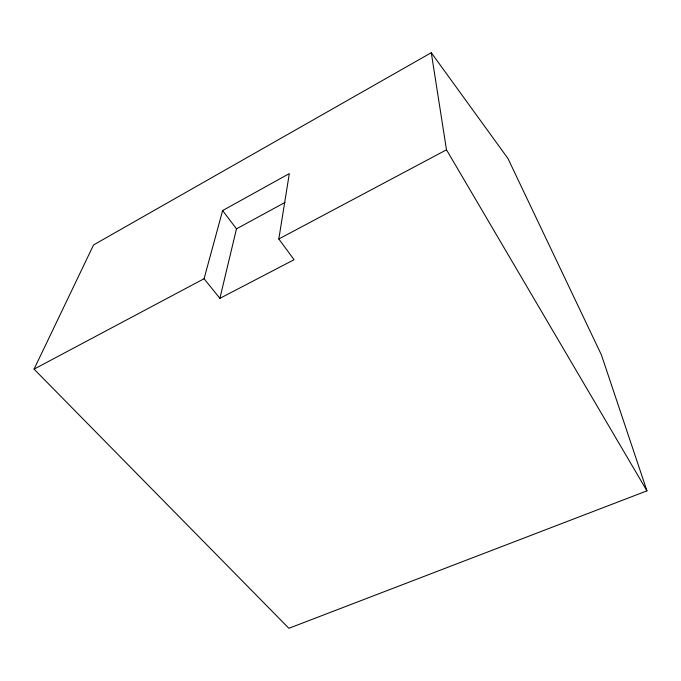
<?xml version="1.0" encoding="UTF-8"?>
<svg xmlns="http://www.w3.org/2000/svg" width="681" height="681" viewBox="0 0 681 681"><rect width="100%" height="100%" fill="white"/><g stroke="black" fill="none" stroke-linecap="round" stroke-linejoin="round"><path stroke-width="1.02" d="M204.07 278.725L219.886 298.355L294.056 259.716L278.818 238.971L289.314 173.604L222.619 210.557L204.07 278.725L34.05 369.136L288.889 628.291L646.95 490.848L601.425 354.946L507.932 158.46L431.277 52.709L93.552 244.947L34.05 369.136M219.886 298.355L236.477 228.85L284.981 202.453M278.818 238.971L446.489 149.811L431.277 52.709M222.619 210.557L236.477 228.85M446.489 149.811L646.95 490.848"/></g></svg>
